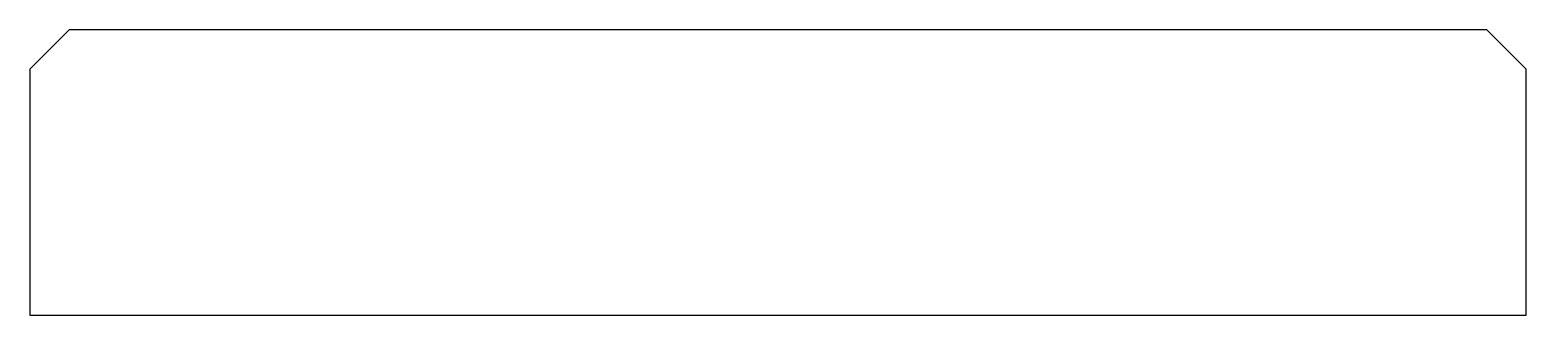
# Model space of a CAD drawing. Header units: millimetres. Extents: x 0 to 570, y 0 to 109.
import ezdxf

# ---------------------------------------------------------------- set-up
doc = ezdxf.new("R2010")
doc.units = ezdxf.units.MM
doc.layers.add('cutting', color=1, linetype='Continuous')

msp = doc.modelspace()

# ---------------------------------------------------------------- linework, layer by layer
at = {"layer": 'cutting', "color": 1}
for p, q in [((15, 108.7), (0, 93.7)), ((555.4, 108.7), (15, 108.7)), ((570.4, 93.7), (555.4, 108.7)), ((0, 93.7), (0, 0)), ((570.4, 0), (570.4, 93.7)), ((0, 0), (285.2, 0)), ((285.2, 0), (570.4, 0))]:
    msp.add_line(p, q, dxfattribs=at)

doc.saveas('drawing.dxf')
